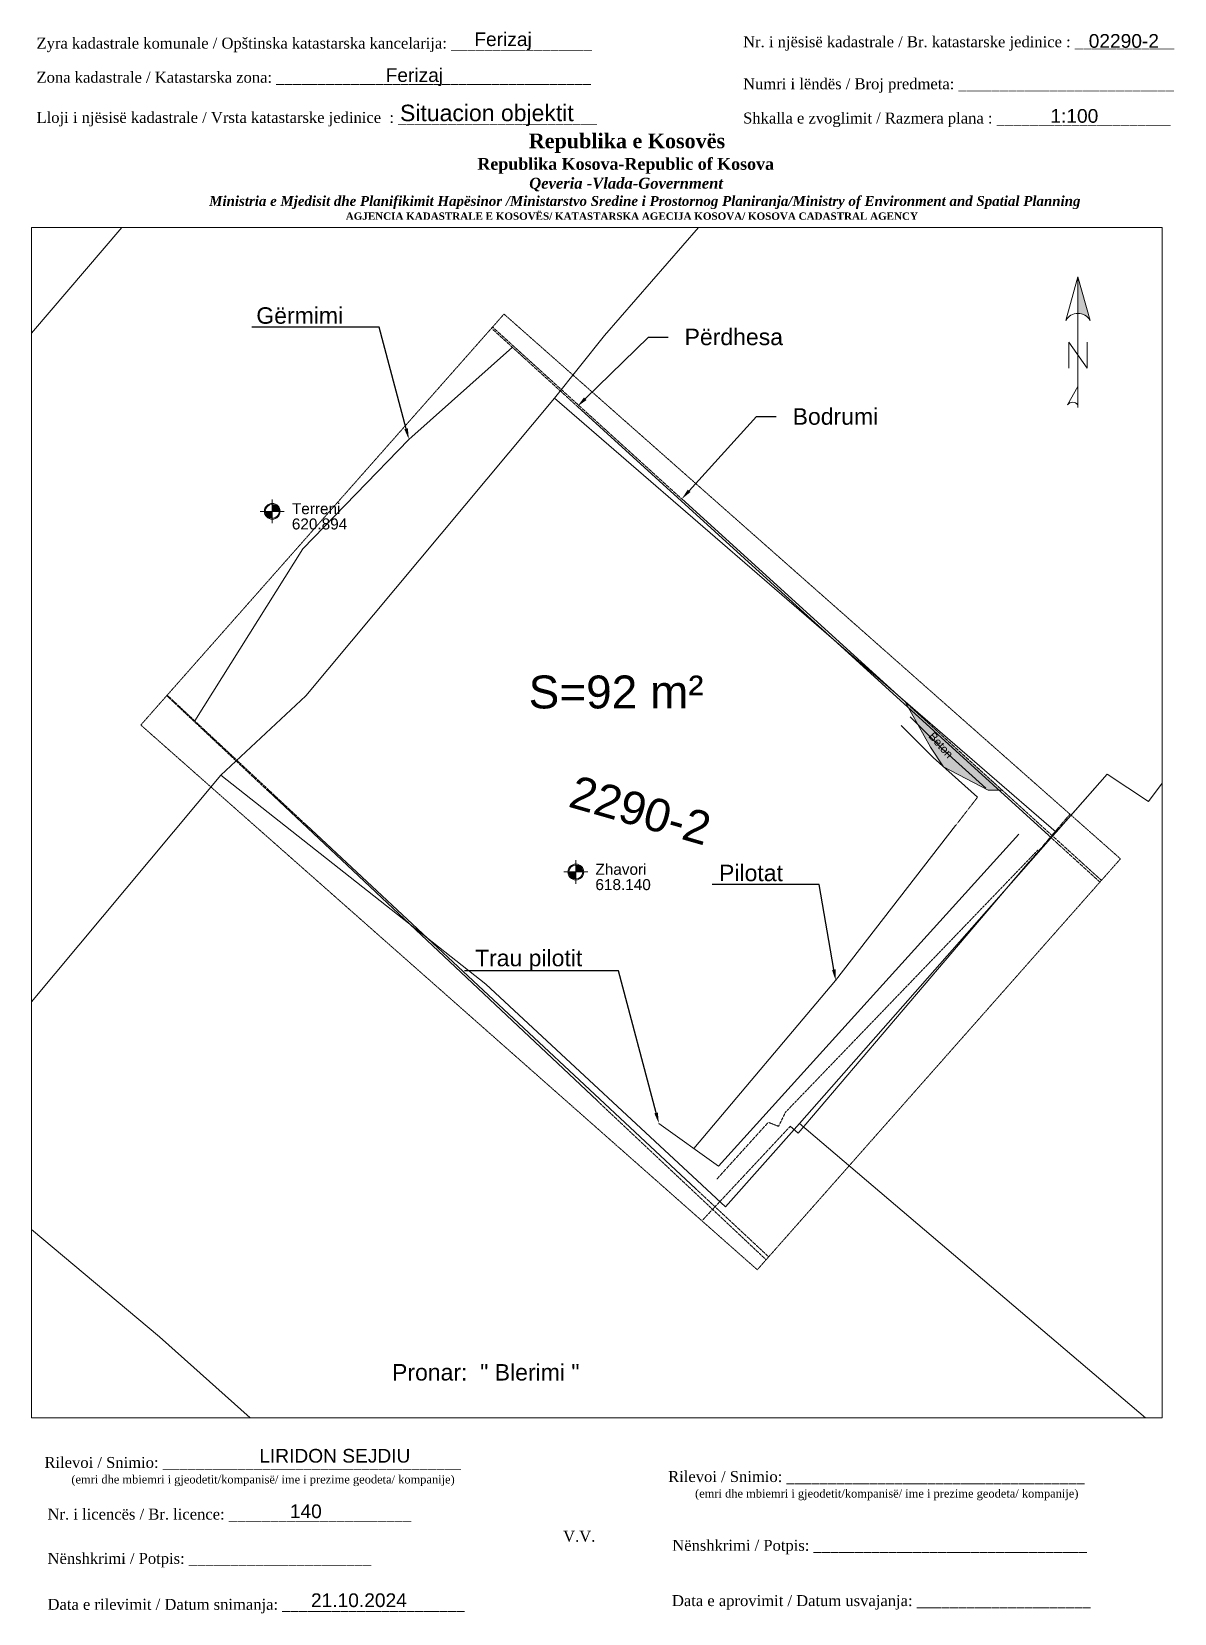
# Paper-space layout 'Urbanizem' of a CAD drawing. Header units: metres, sheet in millimetres. Extents: x 0 to 209, y 2 to 291.
# The model-space entities are those that its viewports show. They can reach past a viewport. Long polylines and large blocks are cut down to what shows.
import ezdxf
from ezdxf import colors
from ezdxf.entities.mleader import LeaderData, LeaderLine
from ezdxf.math import Vec2, Vec3

# ---------------------------------------------------------------- set-up
doc = ezdxf.new("R2010")
doc.units = ezdxf.units.M
doc.linetypes.add('DASHED', pattern=[0.75, 0.5, -0.25])
doc.linetypes.add('DASHED2', pattern=[0.375, 0.25, -0.125])
doc.layers.get('0').update_dxf_attribs({"lineweight": 0})
for name, color, linetype, lineweight in [('bodrumi', 170, 'Continuous', 0), ('germimi vija', 64, 'Continuous', 0), ('Korniza e jashtme', 7, 'Continuous', 0), ('Nr Parceles Baze', 7, 'Continuous', 0), ('parcela', 7, 'Continuous', 0), ('parcela baze', 7, 'Continuous', 0), ('perdhesa', 1, 'Continuous', 0), ('Pikat', 7, 'Continuous', 0), ('pilotat', 4, 'Continuous', 0), ('trau pilotit', 204, 'Continuous', 0)]:
    doc.layers.add(name, color=color, linetype=linetype, lineweight=lineweight)
doc.styles.get("Standard").update_dxf_attribs({"font": 'arial.ttf'})

# ---------------------------------------------------------------- blocks, each defined once
blk = doc.blocks.new('*U67')
at = {"linetype": 'ByBlock', "lineweight": -2}
blk.add_hatch(color=0, dxfattribs=at).paths.add_polyline_path([(0, 562), (0, 301, -0.269143), (87, 250)])
at = {"color": 0, "linetype": 'ByBlock', "lineweight": -2}
for points in [[(87, 250, 0.580323), (-87, 250), (0, 562), (87, 250), (0, 562), (0, 300)], [(0, -356, 0.5), (-75, -356), (0, -225)]]:
    blk.add_lwpolyline(points, format="xyb", dxfattribs=at)
for points in [[(0, -375), (0, 562)], [(-66, -94), (-66, 94), (66, -94), (66, 94)]]:
    blk.add_lwpolyline(points, dxfattribs=at)

msp = doc.modelspace()

# ---------------------------------------------------------------- hatches: boundary and pattern name
at = {"layer": 'Nr Parceles Baze'}
h = msp.add_hatch(color=256, dxfattribs=at)
h.dxf.hatch_style = 1
h.paths.add_polyline_path([(7512532.977, 4692089.896), (7512532.977, 4692089.769), (7512533.104, 4692089.769, 0.414214)])
h.paths.add_polyline_path([(7512532.977, 4692089.769), (7512532.85, 4692089.769, 0.414214), (7512532.977, 4692089.642)])
h = msp.add_hatch(color=256, dxfattribs=at)
h.dxf.hatch_style = 1
h.paths.add_polyline_path([(7512538.511, 4692083.32), (7512538.511, 4692083.193), (7512538.638, 4692083.193, 0.414214)])
h.paths.add_polyline_path([(7512538.511, 4692083.193), (7512538.384, 4692083.193, 0.414214), (7512538.511, 4692083.066)])
at = {"layer": 'perdhesa', "true_color": 0x939598, "transparency": 33554477}
h = msp.add_hatch(color=252, dxfattribs=at)
h.dxf.hatch_style = 1
h.paths.add_polyline_path([(7512544.516, 4692086.293), (7512544.979, 4692085.471), (7512545.215, 4692085.112), (7512546.032, 4692084.682), (7512546.288, 4692084.682)])
h.paths.add_polyline_path([(7512544.909, 4692085.638), (7512545.325, 4692085.172), (7512545.495, 4692085.325), (7512545.08, 4692085.79)], flags=24)

# ---------------------------------------------------------------- linework, layer by layer
at = {"color": 3, "linetype": 'DASHED2'}
msp.add_lwpolyline([(7512537.202, 4692093.366), (7512548.442, 4692083.433), (7512541.82, 4692075.94), (7512530.58, 4692085.873)], close=True, dxfattribs=at)
at = {"layer": 'bodrumi', "linetype": 'DASHED', "flags": 128}
for points, elevation in [([(7512536.993, 4692093.13), (7512540.443, 4692089.995)], 620.409), ([(7512532.894, 4692084.676), (7512531.053, 4692086.408)], 620.175), ([(7512544.516, 4692086.293), (7512548.095, 4692083.04)], 620.409), ([(7512541.981, 4692076.122), (7512538.904, 4692079.019)], 620.175)]:
    msp.add_lwpolyline(points, dxfattribs=dict(at, elevation=elevation))
at = {"layer": 'bodrumi', "flags": 128}
for points, elevation in [([(7512540.443, 4692089.995), (7512544.516, 4692086.293)], 620.409), ([(7512545.215, 4692085.112), (7512544.979, 4692085.471), (7512544.516, 4692086.293)], 619.891), ([(7512545.215, 4692085.112), (7512546.032, 4692084.682), (7512546.288, 4692084.682)], 619.891), ([(7512538.904, 4692079.019), (7512532.894, 4692084.676)], 620.175)]:
    msp.add_lwpolyline(points, dxfattribs=dict(at, elevation=elevation))
at = {"layer": 'germimi vija', "elevation": 621.098, "flags": 128}
msp.add_lwpolyline([(7512531.563, 4692085.949), (7512533.537, 4692089.085), (7512535.468, 4692091.081), (7512537.356, 4692092.76)], dxfattribs=at)
at = {"layer": 'Nr Parceles Baze', "flags": 128}
for points in [[(7512533.195, 4692089.769), (7512532.758, 4692089.769)], [(7512532.977, 4692089.551), (7512532.977, 4692089.987)], [(7512538.511, 4692082.975), (7512538.511, 4692083.411)], [(7512538.729, 4692083.193), (7512538.293, 4692083.193)]]:
    msp.add_lwpolyline(points, dxfattribs=at)
at = {"layer": 'Nr Parceles Baze'}
for centre, radius in [((7512532.977, 4692089.769), 0.144), ((7512532.977, 4692089.769), 0.127), ((7512538.511, 4692083.193), 0.144), ((7512538.511, 4692083.193), 0.127)]:
    msp.add_circle(centre, radius, dxfattribs=at)
at = {"layer": 'parcela', "flags": 128}
for points in [[(7512553.633, 4692107.904), (7512551.683, 4692107.874), (7512544.782, 4692099.565), (7512539.032, 4692092.976), (7512538.122, 4692091.836), (7512533.592, 4692086.406), (7512532.042, 4692084.956), (7512526.552, 4692078.387), (7512522.461, 4692073.657), (7512518.651, 4692068.967), (7512512.611, 4692074.168), (7512514.832, 4692076.897), (7512533.622, 4692098.916), (7512539.853, 4692106.215), (7512546.573, 4692114.364), (7512553.633, 4692107.904)], [(7512571.902, 4692091.054), (7512556.141, 4692074.106), (7512553.301, 4692069.496), (7512542.592, 4692078.606), (7512548.202, 4692084.976), (7512548.952, 4692084.476), (7512555.062, 4692092.705), (7512555.262, 4692092.685), (7512561.382, 4692100.564), (7512571.852, 4692091.164), (7512571.902, 4692091.054)], [(7512553.301, 4692069.496), (7512545.301, 4692061.187), (7512538.411, 4692068.017), (7512530.921, 4692074.717), (7512526.552, 4692078.387), (7512532.042, 4692084.956), (7512536.872, 4692081.146), (7512541.242, 4692077.086), (7512542.592, 4692078.606), (7512553.301, 4692069.496)]]:
    msp.add_lwpolyline(points, dxfattribs=at)
at = {"layer": 'parcela baze', "flags": 128}
msp.add_lwpolyline([(7512548.202, 4692084.976), (7512542.592, 4692078.606), (7512541.242, 4692077.086), (7512536.872, 4692081.146), (7512532.042, 4692084.956), (7512533.592, 4692086.406), (7512538.122, 4692091.836), (7512547.27, 4692083.92), (7512548.202, 4692084.976)], dxfattribs=at)
at = {"layer": 'perdhesa', "linetype": 'DASHED', "flags": 128}
for points, elevation in [([(7512536.974, 4692093.108), (7512538.54, 4692091.682)], 624.09), ([(7512531.061, 4692086.418), (7512533.593, 4692084.053)], 623.06), ([(7512547.521, 4692084.247), (7512546.779, 4692083.376)], 623.741), ([(7512547.133, 4692083.859), (7512548.067, 4692083.009)], 624.09), ([(7512542.421, 4692078.556), (7512540.81, 4692076.832)], 623.557), ([(7512540.701, 4692077.414), (7512542.028, 4692076.175)], 623.06)]:
    msp.add_lwpolyline(points, dxfattribs=dict(at, elevation=elevation))
at = {"layer": 'perdhesa', "flags": 128}
for points, elevation in [([(7512538.54, 4692091.682), (7512547.133, 4692083.859)], 624.09), ([(7512533.593, 4692084.053), (7512540.701, 4692077.414)], 623.06), ([(7512546.779, 4692083.376), (7512542.566, 4692078.432)], 623.741), ([(7512542.421, 4692078.556), (7512542.566, 4692078.432)], 623.557)]:
    msp.add_lwpolyline(points, dxfattribs=dict(at, elevation=elevation))
at = {"layer": 'pilotat', "linetype": 'DASHED', "ltscale": 0.3, "elevation": 620.096, "flags": 128}
msp.add_lwpolyline([(7512545.436, 4692084.039), (7512545.836, 4692084.556)], dxfattribs=at)
at = {"layer": 'pilotat', "elevation": 620.096, "flags": 128}
msp.add_lwpolyline([(7512540.665, 4692078.151), (7512543.249, 4692081.215), (7512545.436, 4692084.039)], dxfattribs=at)
at = {"layer": 'trau pilotit', "flags": 128}
for points, elevation in [([(7512544.605, 4692086.024), (7512545.182, 4692085.444), (7512545.986, 4692084.723)], 621.875), ([(7512544.446, 4692085.866), (7512545.027, 4692085.281), (7512545.836, 4692084.556)], 621.875), ([(7512540.026, 4692078.607), (7512541.115, 4692077.829), (7512546.591, 4692083.88)], 621.792)]:
    msp.add_lwpolyline(points, dxfattribs=dict(at, elevation=elevation))
at = {"layer": 'trau pilotit', "linetype": 'DASHED', "elevation": 622.189, "flags": 128}
msp.add_lwpolyline([(7512541.085, 4692077.595), (7512542.021, 4692078.628), (7512542.208, 4692078.556), (7512542.336, 4692078.814), (7512546.942, 4692083.599)], dxfattribs=at)

# ---------------------------------------------------------------- texts
at = {"layer": 'Nr Parceles Baze'}
for s, p in [('Terreni', (7512533.335, 4692089.718)), ('620.894', (7512533.334, 4692089.439)), ('Zhavori', (7512538.869, 4692083.142)), ('618.140', (7512538.869, 4692082.863))]:
    msp.add_text(s, height=0.2, dxfattribs=at).set_placement(p)
for s, height, rotation, p in [('Beton', 0.15, 311.7239, (7512544.931, 4692085.662)), ('2290-2', 0.6, 344.039, (7512538.352, 4692084.39))]:
    msp.add_text(s, height=height, rotation=rotation, dxfattribs=at).set_placement(p)
at = {"layer": 'Pikat', "insert": (7512537.651, 4692086.167), "char_height": 0.6, "attachment_point": 7}
msp.add_mtext('S=92 m²', dxfattribs=at)

# ---------------------------------------------------------------- leaders
at = {"layer": 'bodrumi'}
ml = msp.add_multileader_mtext('Standard', dxfattribs=at)
ml.set_content('Bodrumi', color=256)
ml.set_leader_properties()
ml.build(insert=Vec2(0, 0))
ml.multileader.update_dxf_attribs({"text_right_attachment_type": 6, "dogleg_length": 0.36, "arrow_head_size": 0.2})
ctx = ml.context
ctx.base_point, ctx.char_height, ctx.arrow_head_size, ctx.landing_gap_size, ctx.plane_origin = Vec3(7512542.165, 4692091.497, 620.409), 0.3, 0.2, 0.3, Vec3(7512540.443, 4692089.995, 620.409)
ctx.right_attachment = 6
notes = []
notes.append((ctx, [(0, (1, 1, 0), (7512541.805, 4692091.497, 620.409), (1, 0), 0.36, [(0, [(7512540.443, 4692089.995, 620.409)], 0, [])])]))
ctx.mtext.insert, ctx.mtext.flow_direction = Vec3(7512542.465, 4692091.649, 620.409), 5
at = {"layer": 'germimi vija'}
ml = msp.add_multileader_mtext('Standard', dxfattribs=at)
ml.set_content('Gërmimi', color=256)
ml.set_leader_properties()
ml.build(insert=Vec2(0, 0))
ml.multileader.update_dxf_attribs({"text_right_attachment_type": 6, "dogleg_length": 0.36, "arrow_head_size": 0.2})
ctx = ml.context
ctx.base_point, ctx.char_height, ctx.arrow_head_size, ctx.landing_gap_size, ctx.plane_origin = Vec3(7512532.437, 4692093.337, 621.098), 0.3, 0.2, 0.3, Vec3(7512535.468, 4692091.081, 621.098)
ctx.right_attachment, ctx.text_align_type = 6, 2
notes.append((ctx, [(0, (1, 1, 0), (7512534.929, 4692093.13, 621.098), (-1, 0), 0.36, [(0, [(7512535.468, 4692091.081, 621.098)], 0, [])])]))
ctx.mtext.insert, ctx.mtext.alignment, ctx.mtext.flow_direction = Vec3(7512534.269, 4692093.49, 621.098), 3, 5
at = {"layer": 'perdhesa'}
ml = msp.add_multileader_mtext('Standard', dxfattribs=at)
ml.set_content('Përdhesa', color=256)
ml.set_leader_properties()
ml.build(insert=Vec2(0, 0))
ml.multileader.update_dxf_attribs({"text_right_attachment_type": 6, "dogleg_length": 0.36, "arrow_head_size": 0.2})
ctx = ml.context
ctx.base_point, ctx.char_height, ctx.arrow_head_size, ctx.landing_gap_size, ctx.plane_origin = Vec3(7512540.195, 4692092.947, 624.09), 0.3, 0.2, 0.3, Vec3(7512538.54, 4692091.682, 624.09)
ctx.right_attachment = 6
notes.append((ctx, [(0, (1, 1, 0), (7512539.835, 4692092.947, 624.09), (1, 0), 0.36, [(0, [(7512538.54, 4692091.682, 624.09)], 0, [])])]))
ctx.mtext.insert, ctx.mtext.flow_direction = Vec3(7512540.495, 4692093.1, 624.09), 5
at = {"layer": 'pilotat'}
ml = msp.add_multileader_mtext('Standard', dxfattribs=at)
ml.set_content('Pilotat', color=256)
ml.set_leader_properties()
ml.build(insert=Vec2(0, 0))
ml.multileader.update_dxf_attribs({"text_right_attachment_type": 6, "dogleg_length": 0.36, "arrow_head_size": 0.2})
ctx = ml.context
ctx.base_point, ctx.char_height, ctx.arrow_head_size, ctx.landing_gap_size, ctx.plane_origin = Vec3(7512540.858, 4692083.174, 620.096), 0.3, 0.2, 0.3, Vec3(7512543.249, 4692081.215, 620.096)
ctx.right_attachment, ctx.text_align_type = 6, 2
notes.append((ctx, [(0, (1, 1, 0), (7512542.948, 4692082.966, 620.096), (-1, 0), 0.36, [(0, [(7512543.249, 4692081.215, 620.096)], 0, [])])]))
ctx.mtext.insert, ctx.mtext.alignment, ctx.mtext.flow_direction = Vec3(7512542.288, 4692083.326, 620.096), 3, 5
at = {"layer": 'trau pilotit'}
ml = msp.add_multileader_mtext('Standard', dxfattribs=at)
ml.set_content('Trau pilotit', color=256)
ml.set_leader_properties()
ml.build(insert=Vec2(0, 0))
ml.multileader.update_dxf_attribs({"text_right_attachment_type": 6, "dogleg_length": 0.36, "arrow_head_size": 0.2})
ctx = ml.context
ctx.base_point, ctx.char_height, ctx.arrow_head_size, ctx.landing_gap_size, ctx.plane_origin = Vec3(7512536.387, 4692081.582, 621.792), 0.3, 0.2, 0.3, Vec3(7512540.026, 4692078.607, 621.792)
ctx.right_attachment, ctx.text_align_type = 6, 2
notes.append((ctx, [(1, (1, 1, 0), (7512539.29, 4692081.391, 621.792), (-1, 0), 0.36, [(0, [(7512540.026, 4692078.607, 621.792)], 0, [])])]))
ctx.mtext.insert, ctx.mtext.alignment, ctx.mtext.flow_direction = Vec3(7512538.63, 4692081.774, 621.792), 3, 5
for ctx, leaders in notes:
    for number, flags, end, landing, length, lines in leaders:
        leader = LeaderData()
        leader.index, (leader.has_last_leader_line, leader.has_dogleg_vector, leader.attachment_direction) = number, flags
        leader.last_leader_point, leader.dogleg_vector, leader.dogleg_length = Vec3(end), Vec3(landing), length
        for number, points, colour, breaks in lines:
            line = LeaderLine()
            line.index, line.vertices, line.color, line.breaks = number, Vec3.list(points), colors.encode_raw_color(colour), breaks
            leader.lines.append(line)
        ctx.leaders.append(leader)

psp = doc.layouts.new('Urbanizem')

# ---------------------------------------------------------------- block references
at = {"xscale": 0.0254, "yscale": 0.0254, "zscale": 0.0254}
psp.add_blockref('*U67', (191.21, 231.59), dxfattribs=at)

# ---------------------------------------------------------------- texts
for s, height, p in [('02290-2', 2.5, (193.17, 287.65)), ('Ferizaj', 2.5, (64.98, 281.42)), ('1:100', 2.5, (186.18, 273.98)), ('Pronar:  ', 3, (66.15, 44.63)), ('LIRIDON SEJDIU', 2.5, (41.94, 29.66)), ('140', 2.5, (47.51, 19.54)), ('21.10.2024', 2.5, (51.37, 3.32))]:
    psp.add_text(s, height=height).set_placement(p)
at = {"color": 1}
psp.add_text('" Blerimi "', height=3, dxfattribs=at).set_placement((82.22, 44.63))
for s, insert, char_height, width, attachment_point in [('{\\fTimes New Roman|b0|i0|c0|p18;Zyra kadastrale komunale / Opštinska katastarska kancelarija: _________________}', (1.33, 289.5), 2, 100.6873, 1), ('Ferizaj', (86.39, 288.84), 2.5, 9.9735, 5), ('{\\fTimes New Roman|b0|i0|c0|p18;Nr. i njësisë kadastrale / Br. katastarske jedinice : ____________}', (130.16, 289.75), 2, 79.9484, 1), ('{\\fTimes New Roman|b0|i0|c0|p18;Zona kadastrale / Katastarska zona: ______________________________________}', (1.33, 283.28), 2, 100.6873, 1), ('{\\fTimes New Roman|b0|i0|c0|p18;Numri i lëndës / Broj predmeta: __________________________}', (130.16, 282.09), 2, 79.9484, 1), ('Situacion objektit', (83.44, 275.32), 3, 39.1059, 5), ('{\\fTimes New Roman|b0|i0|c0|p18;Lloji i njësisë kadastrale / Vrsta katastarske jedinice  : ________________________}', (1.33, 275.95), 2, 100.6873, 1), ('{\\fTimes New Roman|b0|i0|c0|p18;Shkalla e zvoglimit / Razmera plana : _____________________}', (130.16, 275.84), 2, 79.9484, 1), ('\\pi77.297;{\\fBook Antiqua|b1|i0|c0|p18;\\H1.333x;Republika e Kosovës\\fTimes New Roman|b1|i0|c0|p18;\\P\\pi67.927;\\fBook Antiqua|b1|i0|c0|p18;\\H0.8125x;Republika Kosova-Republic of Kosova\\fTimes New Roman|b1|i0|c0|p18;\\P\\pi77.378;\\fBook Antiqua|b1|i1|c0|p18;\\H0.9233x;Qeveria -Vlada-Government \\P\\pi13.032,l6,t23.033;\\fTimes New Roman|b1|i1|c0|p18;\\H0.9x;Ministria e Mjedisit dhe Planifikimit Hapësinor /Ministarstvo Sredine i Prostornog Planiranja/Ministry of Environment and Spatial Planning\\P\\pi43.931,l0,tz;\\fBook Antiqua|b1|i0|c0|p18;\\H0.7406x;AGJENCIA KADASTRALE E KOSOVËS/ KATASTARSKA AGECIJA KOSOVA/ KOSOVA CADASTRAL AGENCY}', (13.78, 272.01), 2, 191.8237, 1), ('{\\fTimes New Roman|b0|i0|c0|p18;Rilevoi / Snimio: ____________________________________\\P     \\H0.75x;(emri dhe mbiemri i gjeodetit/kompanisë/ ime i prezime geodeta/ kompanije)}', (40.74, 28.03), 2, 74.7958, 5), ('{\\fTimes New Roman|b0|i0|c0|p18;Rilevoi / Snimio: ____________________________________\\P     \\H0.75x;(emri dhe mbiemri i gjeodetit/kompanisë/ ime i prezime geodeta/ kompanije)}', (154.46, 25.46), 2, 74.7958, 5), ('{\\fTimes New Roman|b0|i0|c0|p18;Nr. i licencës / Br. licence: ______________________\\P                                }', (3.34, 21.27), 2, 83.344, 1), ('{\\fTimes New Roman|b0|i0|c0|p18;V.V.                                 }', (100.28, 16.22), 2, 5.7076, 5), ('{\\fTimes New Roman|b0|i0|c0|p18; Nënshkrimi / Potpis: _________________________________}', (116.48, 15.58), 2, 83.344, 1), ('{\\fTimes New Roman|b0|i0|c0|p18;Nënshkrimi / Potpis: ______________________\\P                                 }', (3.34, 13.19), 2, 83.344, 1), ('{\\fTimes New Roman|b0|i0|c0|p18;Data e rilevimit / Datum snimanja: ______________________\\P                                 }', (3.34, 4.82), 2, 83.344, 1), ('{\\fTimes New Roman|b0|i0|c0|p18; Data e aprovimit / Datum usvajanja: _____________________}', (116.43, 5.5), 2, 83.344, 1)]:
    psp.add_mtext(s, dxfattribs=dict(insert=insert, char_height=char_height, width=width, attachment_point=attachment_point))

# ---------------------------------------------------------------- viewports
at = {"layer": 'Korniza e jashtme', "view_target_point": (7499131.095, 4689980.516), "view_twist_angle": 360}
psp.add_viewport(center=(103.51, 146.36), size=(206.14, 217.061), view_center_point=(13407.802, 2103.577), view_height=21.7061, dxfattribs=at)

doc.saveas('drawing.dxf')
